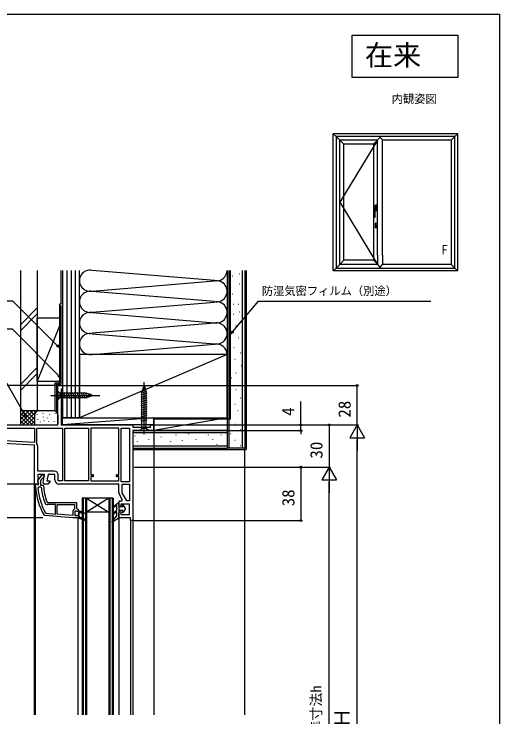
# Model space of a CAD drawing. Units: millimetres, scale not verified. Extents: x -525 to 525, y -783 to 778.
# Drawn here: x 179.5 to 525, y 247.8 to 747.3 of the extents above; entities that cross this region are included whole.
import ezdxf
from ezdxf.enums import TextEntityAlignment as Align

# ---------------------------------------------------------------- set-up
doc = ezdxf.new("R2010")
doc.units = ezdxf.units.MM
doc.header["$LTSCALE"] = 4
for name, color, linetype in [('0-1_USER1', 3, 'Continuous'), ('0-2_YKK_11', 7, 'Continuous'), ('0-4_YKK_12', 2, 'Continuous'), ('0-5_YKK_13', 4, 'Continuous'), ('0-6_YKK_A1', 4, 'Continuous'), ('0-7_YKK_D', 6, 'Continuous'), ('0-8_YKK_ZWAK', 7, 'Continuous'), ('0-9_YSS_K', 3, 'Continuous'), ('0-A_YSS_KE', 3, 'Continuous')]:
    doc.layers.add(name, color=color, linetype=linetype)
doc.styles.add('ＭＳ ゴシック', font='')
doc.styles.get('ＭＳ ゴシック').set_extended_font_data('MS Gothic')

msp = doc.modelspace()

# ---------------------------------------------------------------- linework, layer by layer
at = {"layer": '0-1_USER1'}
msp.add_lwpolyline([(420, 732.3), (495, 732.3), (495, 702.3), (420, 702.3)], close=True, dxfattribs=at)
at = {"layer": '0-2_YKK_11'}
for p, q in [((252.6, 419.9), (254, 419.9)), ((202.87, 400.627), (203.339, 400.3)), ((254, 398.1), (254, 400.3)), ((201.854, 392.818), (202.247, 392.564))]:
    msp.add_line(p, q, dxfattribs=at)
for points in [[(150, 455.3), (210.6, 455.3), (210.6, 483.3), (214, 483.3), (214, 481.4), (213.5, 480.9), (213, 480.4), (213, 455.3), (264, 455.3), (264, 453.8), (276.5, 453.8), (276.5, 455.3), (279, 455.3), (279, 451.3), (264, 451.3)], [(195.718, 441.935), (195.6, 442.258), (195.6, 452.9), (214, 452.9)], [(214, 452.9), (214, 415.7), (210.9, 415.7), (210.9, 419.6)], [(254, 419.9), (254, 452.9), (234, 452.9), (234, 419.9), (235.4, 419.9)], [(264, 451.3), (264, 387.3), (262.2, 387.3), (262.2, 389.3), (254, 389.3), (254, 392.6)], [(200.216, 414.474), (201.208, 420.1), (196.4, 420.1), (196.4, 414.744), (196.943, 413.876), (196.623, 413.3), (194, 413.3), (194, 440.942), (149.948, 443.25)], [(208, 422.5), (196.4, 422.5), (196.4, 440.067)], [(196.413, 415.817), (199.525, 419.8), (201, 419.8), (201, 418.699), (200.525, 418.199), (200.156, 418.008), (198.4, 415.761), (198.4, 412.6), (199.971, 412.6), (200.47, 412.129)], [(208.5, 416.2), (208.5, 420.1), (203.645, 420.1), (202.869, 415.7), (205, 415.7), (205, 414.8), (203.5, 413.3), (201.2, 413.3)], [(235.4, 418.7), (234, 418.7), (234, 415.7), (254, 415.7), (254, 418.7), (252.6, 418.7)], [(194.702, 411.452), (194.7, 411.485), (194.7, 413.3), (195.707, 413.3), (196.203, 412.862), (196.8, 412.9), (196.8, 414), (196.6, 414.4)], [(198.988, 410.547), (198.49, 411), (196.883, 411), (196.385, 410.454)], [(254, 407.273), (254, 413.3), (211.4, 413.3)], [(255, 401.3), (256.346, 401.3), (256.673, 401.867), (254.389, 405.823)], [(203.339, 400.3), (224, 400.3), (224, 396.2), (224.5, 395.7), (225, 395.2), (225, 394.3), (225.5, 394.3), (229.251, 392.77), (228.949, 392.03), (225.5, 393.436), (225.5, 389.962), (229.748, 388.272)], [(202.247, 392.564), (209, 391.973), (209, 398.7), (203.339, 398.7)], [(210.2, 398.7), (222.4, 398.7), (222.4, 395.791), (222.17, 395.37)], [(221.2, 393.6), (221.2, 390.906), (210.2, 391.868), (210.2, 398.7)], [(255, 393.6), (255.5, 393.6), (255.5, 391.7), (261.5, 391.7), (261.5, 398.9), (255.5, 398.9), (255.5, 397.1), (255, 397.1)], [(229.748, 388.272), (225.5, 389.962), (225.5, 393.436), (228.949, 392.03), (229.251, 392.77), (225.5, 394.3), (225, 394.3), (225, 393.8), (224.41, 393.725), (223.926, 394.1), (222.8, 394.1), (222.8, 390.9), (223.926, 390.9), (224.41, 391.275), (225, 391.2), (225, 389.3), (229.453, 387.528), (225, 389.3), (221.2, 389.3), (201.274, 391.043), (200.886, 391.289)]]:
    msp.add_lwpolyline(points, dxfattribs=at)
for points in [[(194, 442.944), (151.4, 445.177), (151.4, 452.9), (194, 452.9)], [(232.4, 452.9), (232.4, 415.7), (215.6, 415.7), (215.6, 452.9)], [(255.6, 414.9), (255.6, 452.9), (261.6, 452.9), (261.6, 414.9)], [(261.6, 413.3), (261.6, 401.3), (259.772, 401.3), (256.4, 407.139), (256.4, 413.3)]]:
    msp.add_lwpolyline(points, close=True, dxfattribs=at)
for centre, radius, start, end in [((193.5, 440.067), 2.9, 359.99999, 40.11919), ((208, 419.6), 2.9, 0.00001, 89.99999), ((235.4, 419.3), 0.6, 269.99999, 90.00001), ((252.6, 419.3), 0.6, 89.99999, 270.00001), ((197.2, 415.2), 1, 141.91328, 233.13011), ((211.4, 416.2), 2.9, 180.00001, 269.99999), ((240.6, 414.5), 46, 183.79937, 210.30371), ((240.6, 414.5), 44.4, 185.22781, 209.23073), ((240.6, 414.5), 41.8, 185.42614, 200.1872), ((201.2, 414.3), 1, 170.00002, 270), ((240.601, 414.5), 40.2, 183.3806, 200.18717), ((256.9, 407.273), 2.9, 179.99998, 209.99999), ((203.339, 400.8), 2.1, 200.18716, 270), ((255, 400.3), 1, 90.00001, 179.99999), ((223.3, 393.6), 2.1, 122.57896, 179.99999), ((255, 398.1), 1, 180.00001, 269.99999), ((255, 392.6), 1, 90.00001, 179.99999), ((229.6, 387.9), 0.4, 248.30059, 68.30061), ((229.6, 387.9), 0.4, 248.30059, 68.30061)]:
    msp.add_arc(centre, radius, start, end, dxfattribs=at)
at = {"layer": '0-4_YKK_12'}
for p, q in [((279, 452.295), (279, 249.3)), ((194, 249.3), (194, 413.8)), ((194.701, 249.3), (194.702, 411.452)), ((250, 403.3), (228, 403.3)), ((228, 403.3), (228, 249.3)), ((228.7, 403.3), (228.7, 249.3)), ((230.3, 403.3), (230.3, 249.3)), ((247, 403.3), (231, 393.3)), ((231, 403.3), (231, 249.3)), ((247, 403.3), (247, 249.3)), ((247.7, 403.3), (247.7, 249.3)), ((249.3, 403.3), (249.3, 249.3)), ((250, 403.3), (250, 249.3)), ((254, 389.8), (254, 249.3)), ((225, 249.3), (225, 389.301)), ((262.2, 387.8), (262.2, 249.3)), ((264, 387.8), (264, 249.3))]:
    msp.add_line(p, q, dxfattribs=at)
msp.add_lwpolyline([(231, 403.3), (247, 393.3), (231, 393.3)], dxfattribs=at)
at = {"layer": '0-5_YKK_13'}
for p, q in [((272, 448.8), (272, 485.8)), ((270.354, 479.908), (273.39, 480.721)), ((272, 483.3), (270.45, 478.384)), ((270.888, 481.604), (272.938, 482.153)), ((272, 483.3), (273.55, 478.384)), ((272, 483.3), (273.55, 478.384)), ((205.6, 476.294), (240.6, 476.294)), ((210.6, 479.394), (210.6, 473.194)), ((210.6, 479.394), (212.15, 477.844)), ((210.6, 473.194), (212.15, 474.744)), ((230.684, 477.844), (212.15, 477.844)), ((212.15, 477.844), (212.15, 474.744)), ((212.15, 474.744), (230.684, 474.744)), ((214.577, 474.194), (213.451, 478.394)), ((216.13, 474.194), (215.004, 478.394)), ((217.683, 474.194), (216.557, 478.394)), ((219.236, 474.194), (218.11, 478.394)), ((220.789, 474.194), (219.663, 478.394)), ((222.341, 474.194), (221.216, 478.394)), ((223.894, 474.194), (222.769, 478.394)), ((225.447, 474.194), (224.322, 478.394)), ((227, 474.194), (225.875, 478.394)), ((228.553, 474.194), (227.428, 478.394)), ((230.106, 474.194), (228.981, 478.394)), ((231.59, 474.452), (230.534, 478.394)), ((235.6, 476.294), (230.684, 477.844)), ((235.6, 476.294), (230.684, 474.744)), ((233.022, 474.904), (232.208, 477.94)), ((234.453, 475.355), (233.904, 477.405)), ((269.9, 478.233), (273.841, 479.289)), ((269.9, 476.68), (274.1, 477.806)), ((269.9, 475.127), (274.1, 476.253)), ((269.9, 473.574), (274.1, 474.7)), ((270.45, 452.85), (270.45, 478.384)), ((273.55, 452.85), (273.55, 478.384)), ((269.9, 472.021), (274.1, 473.147)), ((269.9, 470.468), (274.1, 471.594)), ((269.9, 468.916), (274.1, 470.041)), ((269.9, 467.363), (274.1, 468.488)), ((269.9, 465.81), (274.1, 466.935)), ((269.9, 464.257), (274.1, 465.382)), ((269.9, 462.704), (274.1, 463.829)), ((269.9, 461.151), (274.1, 462.276)), ((269.9, 459.598), (274.1, 460.724)), ((269.9, 458.045), (274.1, 459.171)), ((268.9, 451.3), (270.45, 452.85)), ((250.154, 397.415), (253.516, 400.037)), ((254, 399.8), (254, 389.1)), ((252.437, 394.841), (250.128, 392.693)), ((252.178, 397.973), (250.646, 396.784)), ((252.5, 396.522), (252.5, 397.815)), ((252.5, 394.987), (252.5, 396.122)), ((257.055, 397.1), (254, 397.1)), ((256.5, 398.168), (256.5, 398.4)), ((257.055, 397.1), (256.554, 397.968)), ((257.3, 398.275), (257.3, 398.4)), ((258.7, 395.85), (257.3, 398.275)), ((258.7, 395.85), (257.3, 393.425)), ((252.452, 390.644), (249.073, 386.695)), ((252.164, 393.495), (250.673, 392.107)), ((252.5, 390.774), (252.5, 393.348)), ((257.055, 394.6), (254, 394.6)), ((256.5, 393.3), (256.5, 393.532)), ((257.055, 394.6), (256.554, 393.732)), ((257.3, 393.3), (257.3, 393.425)), ((254, 389.1), (249.46, 386.246))]:
    msp.add_line(p, q, dxfattribs=at)
msp.add_lwpolyline([(268.9, 451.3), (275.1, 451.3), (273.55, 452.85), (270.45, 452.85)], dxfattribs=at)
for centre, radius, start, end in [((253.7, 399.8), 0.3, 0, 127.94551), ((250.4, 397.1), 0.4, 127.94551, 307.81232), ((252.3, 397.815), 0.2, 0, 127.81232), ((252.5, 396.322), 0.2, 90, 270), ((252.3, 394.987), 0.2, 312.9326, 0), ((256.9, 398.4), 0.4, 0, 180), ((256.9, 398.168), 0.4, 180, 210), ((250.4, 392.4), 0.4, 132.9326, 312.9326), ((252.3, 393.348), 0.2, 0, 132.9326), ((252.3, 390.774), 0.2, 319.43895, 0), ((256.9, 393.532), 0.4, 150, 180), ((256.9, 393.3), 0.4, 180, 0), ((249.3, 386.5), 0.3, 139.43895, 302.15282)]:
    msp.add_arc(centre, radius, start, end, dxfattribs=at)
at = {"layer": '0-6_YKK_A1'}
for p, q in [((495, 662.3), (406.5, 662.3)), ((406.5, 564.8), (406.5, 662.3)), ((437.9, 657.85), (439.675, 659.625)), ((439.775, 659.625), (439.675, 659.625)), ((439.775, 659.625), (439.675, 659.625)), ((439.775, 659.625), (439.675, 659.625)), ((439.775, 659.625), (441.55, 657.85)), ((495, 564.8), (495, 662.3)), ((414, 654.8), (411.1, 657.7)), ((411.1, 569.4), (411.1, 657.7)), ((437.9, 657.7), (411.1, 657.7)), ((435, 654.8), (414, 654.8)), ((414, 572.3), (414, 654.8)), ((435, 654.8), (435, 572.3)), ((435.05, 654.8), (437.9, 657.65)), ((437.9, 575.944), (437.9, 657.85)), ((441.55, 575.944), (441.55, 657.85)), ((490.4, 657.7), (441.55, 657.7)), ((490.4, 657.7), (490.4, 569.4)), ((435.3, 603.125), (435.3, 609.849)), ((435.366, 609.924), (436.593, 610.075)), ((435.375, 609.924), (436.225, 609.924)), ((436.262, 611.15), (436.197, 610.95)), ((436.327, 610.95), (436.197, 610.95)), ((436.327, 610.45), (436.197, 610.45)), ((436.375, 611.175), (436.26, 611.175)), ((436.375, 610.225), (436.26, 610.225)), ((436.327, 610.95), (436.262, 611.15)), ((437.522, 609.975), (436.3, 609.942)), ((436.3, 603.125), (436.3, 609.849)), ((436.4, 610.051), (436.4, 611.45)), ((436.4, 611.15), (436.4, 610.25)), ((436.4, 611.05), (436.4, 611.05)), ((436.4, 610.85), (436.4, 610.85)), ((437.8, 610.475), (436.4, 610.475)), ((436.42, 611.455), (436.42, 610.5)), ((436.42, 610.5), (437.78, 610.5)), ((436.445, 610.475), (436.445, 610.5)), ((436.445, 610.475), (437.755, 610.475)), ((437.705, 611.53), (436.495, 611.53)), ((436.5, 611.55), (437.7, 611.55)), ((436.625, 610.1), (437.575, 610.1)), ((437.599, 609.9), (437.599, 609.137)), ((437.65, 610.025), (437.65, 609.075)), ((437.755, 610.475), (437.755, 610.5)), ((437.78, 610.5), (437.78, 611.455)), ((437.8, 611.45), (437.8, 607.65)), ((436.599, 609.012), (436.331, 609.018)), ((436.4, 607.65), (436.4, 609.016)), ((436.4, 608.625), (437.8, 608.625)), ((436.42, 607.645), (436.42, 608.6)), ((436.42, 608.6), (437.78, 608.6)), ((436.445, 608.625), (436.445, 608.6)), ((436.445, 608.625), (437.755, 608.625)), ((436.452, 609.077), (437.523, 609.062)), ((437.705, 607.57), (436.495, 607.57)), ((437.7, 607.55), (436.5, 607.55)), ((436.625, 609), (437.575, 609)), ((437.755, 608.625), (437.755, 608.6)), ((437.78, 608.6), (437.78, 607.645)), ((435.375, 603.05), (436.225, 603.05)), ((436.533, 595.558), (436.533, 598.543)), ((436.533, 597.6), (437.668, 597.6)), ((436.533, 596.5), (436.725, 596.5)), ((436.633, 598.643), (437.568, 598.643)), ((437.568, 595.458), (436.633, 595.458)), ((436.725, 595.775), (436.725, 597.025)), ((436.725, 595.7), (436.725, 597.025)), ((436.8, 597.1), (437.025, 597.1)), ((437.025, 595.625), (436.8, 595.625)), ((437.1, 597.025), (437.1, 595.7)), ((437.1, 597.013), (437.1, 595.775)), ((437.1, 596.5), (437.668, 596.5)), ((437.668, 598.543), (437.668, 595.558)), ((437.9, 575.944), (437.9, 569.25)), ((441.55, 575.944), (441.55, 569.25)), ((414, 572.3), (411.1, 569.4)), ((435.05, 572.3), (414, 572.3)), ((435.05, 572.3), (437.9, 569.45)), ((495, 564.8), (406.5, 564.8)), ((437.9, 569.4), (411.1, 569.4)), ((437.9, 569.25), (439.675, 567.475)), ((439.775, 567.475), (439.675, 567.475)), ((439.775, 567.475), (439.675, 567.475)), ((439.775, 567.475), (439.675, 567.475)), ((439.775, 567.475), (441.55, 569.25)), ((490.4, 569.4), (441.55, 569.4))]:
    msp.add_line(p, q, dxfattribs=at)
for points in [[(411.1, 657.7), (408.5, 660.3), (406.5, 662.3)], [(490.4, 657.7), (493, 660.3), (495, 662.3)], [(437.9, 657.7), (411.1, 613.55), (437.9, 569.4)], [(436.327, 610.45), (436.262, 610.25), (436.197, 610.45)], [(406.5, 564.8), (408.5, 566.8), (411.1, 569.4)], [(495, 564.8), (493, 566.8), (490.4, 569.4)]]:
    msp.add_lwpolyline(points, dxfattribs=at)
msp.add_lwpolyline([(493, 566.8), (493, 660.3), (408.5, 660.3), (408.5, 566.8)], close=True, dxfattribs=at)
for centre, radius, start, end in [((435.375, 609.849), 0.075, 90, 180), ((437.453, 610.7), 1.3, 159.33268, 200.66732), ((436.225, 609.849), 0.075, 0, 90), ((436.26, 611.15), 0.025, 90, 159.33268), ((436.26, 610.25), 0.025, 200.66732, 270), ((436.375, 611.15), 0.025, 0, 90), ((436.375, 610.25), 0.025, 270, 0), ((436.5, 611.45), 0.1, 90, 180), ((436.495, 611.455), 0.075, 90, 180), ((436.625, 610.025), 0.075, 90, 141.56804), ((437.524, 609.9), 0.075, 0, 91.54908), ((437.575, 610.025), 0.075, 0, 90), ((437.7, 611.45), 0.1, 0, 90), ((437.705, 611.455), 0.075, 0, 90), ((435.8, 604.6), 4, 82.81924, 97.18076), ((436.45, 608.927), 0.15, 89.22911, 180), ((436.5, 607.65), 0.1, 180, 270), ((436.495, 607.645), 0.075, 180, 270), ((436.625, 609.075), 0.075, 236.36958, 270), ((437.524, 609.137), 0.075, 269.22911, 0), ((437.575, 609.075), 0.075, 270, 0), ((437.7, 607.65), 0.1, 270, 0), ((437.705, 607.645), 0.075, 270, 0), ((435.375, 603.125), 0.075, 180, 270), ((436.225, 603.125), 0.075, 270, 0), ((436.633, 598.543), 0.1, 90, 180), ((436.633, 595.558), 0.1, 180, 270), ((436.8, 597.025), 0.075, 90, 180), ((436.8, 595.7), 0.075, 180, 270), ((437.025, 597.025), 0.075, 0, 90), ((437.025, 595.7), 0.075, 270, 0), ((437.568, 598.543), 0.1, 0, 90), ((437.568, 595.558), 0.1, 270, 0)]:
    msp.add_arc(centre, radius, start, end, dxfattribs=at)
at = {"layer": '0-7_YKK_D'}
for p, q in [((210.1, 483.3), (128, 483.3)), ((213.3, 483.3), (424.5, 483.3)), ((423.5, 455.3), (423.5, 483.3)), ((383.5, 455.3), (383.5, 471.968)), ((278.75, 455.3), (424.5, 455.3)), ((278.75, 455.3), (424.5, 455.3)), ((280, 455.3), (404.5, 455.3)), ((281, 455.3), (384.5, 455.3)), ((383.5, 451.3), (383.5, 455.3)), ((403.5, 455.3), (403.5, 425.3)), ((423.5, 455.3), (418.25, 446.207)), ((423.5, 455.3), (428.75, 446.207)), ((423.5, 455.3), (423.5, 437.113)), ((279.5, 451.3), (384.5, 451.3)), ((383.5, 451.3), (383.5, 448.75)), ((418.25, 446.207), (428.75, 446.207)), ((423.5, 50.8), (423.5, 444.8)), ((265, 425.3), (384.5, 425.3)), ((265, 425.3), (404.5, 425.3)), ((265.1, 425.3), (404.5, 425.3)), ((383.5, 425.3), (383.5, 387.3)), ((403.5, 425.3), (398.25, 416.207)), ((403.5, 425.3), (408.75, 416.207)), ((403.5, 425.3), (403.5, 407.113)), ((398.25, 416.207), (408.75, 416.207)), ((403.5, 90.8), (403.5, 414.8)), ((193.5, 413.3), (128, 413.3)), ((193.5, 413.3), (128, 413.3)), ((199.949, 389.3), (128, 389.3)), ((264.5, 387.3), (384.5, 387.3))]:
    msp.add_line(p, q, dxfattribs=at)
for points in [[(212, 510.018), (210.197, 511.821), (178.718, 543.3), (67.908, 543.3)], [(333.5, 519.772), (335.14, 521.725), (353.243, 543.3), (475.878, 543.3)], [(213, 488.625), (211.197, 490.428), (178.326, 523.3), (86.959, 523.3)], [(335.663, 521.286), (333.5, 519.772), (334.616, 522.165)], [(210.68, 512.304), (212, 510.018), (209.714, 511.338)], [(188.231, 460.673), (186.956, 462.881), (163.62, 503.3), (78.257, 503.3)], [(211.681, 490.911), (213, 488.625), (210.714, 489.945)], [(187.548, 463.223), (188.231, 460.673), (186.364, 462.54)]]:
    msp.add_lwpolyline(points, dxfattribs=at)
for centre in [(423.5, 483.3), (383.5, 455.3), (403.5, 455.3), (383.5, 451.3), (383.5, 425.3), (383.5, 387.3)]:
    msp.add_circle(centre, 0.637, dxfattribs=at)
at = {"layer": '0-8_YKK_ZWAK'}
msp.add_line((-525, 747.3), (525, 747.3), dxfattribs=at)
msp.add_lwpolyline([(-525, -782.7), (525, -782.7), (525, 747.3)], dxfattribs=at)
at = {"layer": '0-9_YSS_K'}
for p, q in [((184, 564.695), (184.391, 565.086)), ((214, 565.086), (214, 460.3)), ((217, 565.086), (217, 460.3)), ((220, 565.086), (220, 460.3)), ((223, 565.086), (223, 460.3)), ((226, 505.3), (226, 565.086)), ((226, 460.3), (226, 565.086)), ((321.969, 557.958), (235.032, 565.142)), ((331, 565.086), (331, 505.3)), ((332.5, 438.8), (332.5, 565.086)), ((342, 438.8), (342, 565.086)), ((344.5, 565.086), (344.5, 437.8)), ((334.782, 561.249), (334.982, 561.249)), ((339.917, 562.673), (340.117, 562.673)), ((235.032, 550.458), (321.969, 557.642)), ((339.584, 555.647), (339.784, 555.647)), ((321.969, 542.958), (235.032, 550.142)), ((334.782, 548.444), (334.982, 548.444)), ((235.032, 535.458), (321.969, 542.642)), ((335.582, 541.241), (335.782, 541.241)), ((338.783, 541.241), (338.983, 541.241)), ((184, 526.511), (196, 538.511)), ((235.032, 535.142), (321.969, 527.958)), ((339.584, 535.639), (339.784, 535.639)), ((184, 522.269), (196, 534.269)), ((212, 531.3), (196, 531.3)), ((196, 486.3), (196, 531.3)), ((214, 531.3), (214, 486.3)), ((335.582, 534.039), (335.782, 534.039)), ((212, 526.3), (196, 486.3)), ((321.969, 527.642), (235.032, 520.458)), ((337.183, 526.035), (337.383, 526.035)), ((340.384, 528.436), (340.584, 528.436)), ((235.032, 520.142), (321.969, 512.958)), ((333.982, 522.034), (334.182, 522.034)), ((338.783, 517.232), (338.983, 517.232)), ((235.032, 505.458), (321.969, 512.642)), ((335.724, 510.301), (335.924, 510.301)), ((331, 505.3), (226, 460.3)), ((340.2, 506.571), (340.4, 506.571)), ((336.47, 502.095), (336.67, 502.095)), ((196, 496.085), (184, 484.085)), ((340.946, 497.619), (341.146, 497.619)), ((184, 479.842), (196, 491.842)), ((337.216, 492.397), (337.416, 492.397)), ((196, 486.3), (212, 486.3)), ((334.232, 488.668), (334.432, 488.668)), ((337.216, 480.462), (337.416, 480.462)), ((340.2, 483.446), (340.4, 483.446)), ((333.486, 477.478), (333.686, 477.478)), ((336.47, 470.018), (336.67, 470.018)), ((340.2, 474.494), (340.4, 474.494)), ((184, 465.3), (184, 455.3)), ((197, 465.3), (184, 465.3)), ((184, 456.442), (192.858, 465.3)), ((184, 459.271), (190.03, 465.3)), ((184, 462.099), (187.201, 465.3)), ((184, 464.927), (184.373, 465.3)), ((185.314, 465.3), (194, 456.614)), ((185.687, 455.3), (195.687, 465.3)), ((188.143, 465.3), (194, 459.442)), ((190.971, 465.3), (194, 462.271)), ((193.799, 465.3), (194.781, 464.318)), ((196.628, 465.3), (196.649, 465.279)), ((207.6, 465.3), (197, 465.3)), ((338.708, 465.542), (338.908, 465.542)), ((184, 463.785), (192.486, 455.3)), ((184, 460.957), (189.657, 455.3)), ((188.515, 455.3), (194, 460.785)), ((194, 462.3), (194, 455.3)), ((195.828, 462.495), (195.828, 462.695)), ((200.168, 463.496), (200.168, 463.696)), ((200.502, 460.826), (200.502, 461.026)), ((203.295, 460.223), (203.295, 460.423)), ((204.841, 462.495), (204.841, 462.695)), ((208.683, 463.496), (208.683, 463.696)), ((209.514, 460.492), (209.514, 460.692)), ((210.6, 462.3), (210.6, 455.8)), ((279, 460.3), (214, 455.3)), ((226, 460.3), (214, 460.3)), ((331, 460.3), (279, 451.3)), ((333.486, 461.066), (333.686, 461.066)), ((184, 458.128), (186.829, 455.3)), ((191.344, 455.3), (194.018, 457.975)), ((196.496, 459.157), (196.496, 459.357)), ((198.327, 457.301), (198.327, 457.501)), ((200.835, 458.489), (200.835, 458.689)), ((204.256, 457.516), (204.256, 457.716)), ((205.842, 458.823), (205.842, 459.023)), ((208.349, 457.82), (208.349, 458.02)), ((336.47, 455.844), (336.67, 455.844)), ((331, 449.8), (264, 449.8)), ((340.2, 452.114), (340.4, 452.114)), ((265.661, 447.383), (265.661, 447.583)), ((272.864, 448.184), (272.864, 448.384)), ((275.265, 444.982), (275.265, 445.182)), ((284.068, 446.583), (284.068, 446.783)), ((294.729, 447.999), (294.729, 448.199)), ((303.681, 448.745), (303.681, 448.945)), ((308.903, 445.015), (308.903, 445.215)), ((317.855, 447.999), (317.855, 448.199)), ((320.839, 445.015), (320.839, 445.215)), ((326.807, 447.999), (326.807, 448.199)), ((333.486, 449.13), (333.686, 449.13)), ((331, 440.3), (264, 440.3)), ((267.262, 443.382), (267.262, 443.582)), ((279.267, 441.781), (279.267, 441.981)), ((290.999, 443.523), (290.999, 443.723)), ((299.205, 444.269), (299.205, 444.469)), ((312.633, 442.031), (312.633, 442.231)), ((323.823, 441.285), (323.823, 441.485)), ((336.47, 444.409), (336.67, 444.409)), ((340.2, 440.679), (340.4, 440.679)), ((264, 437.8), (344.5, 437.8)), ((343.5, 249.3), (343.5, 438.8))]:
    msp.add_line(p, q, dxfattribs=at)
for points in [[(279, 455.3), (214, 455.3), (214, 460.3), (279, 460.3)], [(279, 460.3), (331, 460.3), (331, 451.3), (279, 451.3)]]:
    msp.add_lwpolyline(points, close=True, dxfattribs=at)
for centre, radius, start, end in [((233.5, 557.8), 7.5, 78.21648, 281.78353), ((323.5, 565.3), 7.5, 258.21646, 358.36229), ((323.5, 550.3), 7.5, 258.21646, 101.78354), ((233.5, 542.8), 7.5, 78.21649, 281.78353), ((323.5, 535.3), 7.5, 258.21646, 101.78354), ((233.5, 527.8), 7.5, 78.21649, 281.78353), ((323.5, 520.3), 7.5, 258.21646, 101.78354), ((233.5, 512.8), 7.5, 78.21649, 281.78353), ((323.5, 505.3), 7.5, 0, 101.78354), ((197, 462.3), 3, 90, 180), ((207.6, 462.3), 3, 0, 90)]:
    msp.add_arc(centre, radius, start, end, dxfattribs=at)
at = {"layer": '0-A_YSS_KE'}
for p, q in [((184, 565.086), (184, 465.3)), ((196, 565.086), (196, 465.3)), ((331, 565.086), (331, 438.8)), ((333.5, 459.3), (333.5, 565.086)), ((208.6, 485.3), (208.6, 465.3)), ((209.6, 484.3), (209.6, 465.3)), ((196, 465.3), (184, 465.3)), ((333.5, 459.3), (279, 459.3)), ((264, 438.8), (331, 438.8))]:
    msp.add_line(p, q, dxfattribs=at)
for points in [[(208.6, 485.3), (212, 485.3), (212, 541.3), (213, 541.3), (213, 565.086)], [(343.5, 565.086), (343.5, 438.8), (331, 438.8)], [(209.6, 484.3), (213, 484.3), (213, 540.3)], [(264, 451.3), (331, 451.3), (331, 438.8)]]:
    msp.add_lwpolyline(points, dxfattribs=at)
msp.add_lwpolyline([(226, 505.3), (226, 460.3), (331, 460.3), (331, 505.3)], close=True, dxfattribs=at)

# ---------------------------------------------------------------- texts
at = {"layer": '0-1_USER1', "style": 'ＭＳ ゴシック'}
for s, height, p in [('在来', 14.66, (429, 706.3)), ('内観姿図', 5.865, (448, 682.3))]:
    msp.add_text(s, height=height, dxfattribs=at).set_placement(p, align=Align.BOTTOM_LEFT)
at = {"layer": '0-6_YKK_A1', "style": 'ＭＳ ゴシック', "width": 0.75}
msp.add_text('Ｆ', height=6.598, dxfattribs=at).set_placement((482.221, 574.503), align=Align.BOTTOM_LEFT)
at = {"layer": '0-7_YKK_D', "style": 'ＭＳ ゴシック'}
msp.add_text('防湿気密フィルム（別途）', height=5.865, dxfattribs=at).set_placement((355.702, 545.845), align=Align.BOTTOM_LEFT)
for s, height, p in [('28', 8.798, (421.5, 460.539)), ('4', 8.798, (381.5, 461.786)), ('30', 8.798, (401.5, 431.436)), ('38', 8.798, (381.5, 397.539)), ('内法基準寸法h', 7.331, (400.137, 205.13)), ('Ｈ', 11, (421.5, 239.448))]:
    msp.add_text(s, height=height, rotation=90, dxfattribs=at).set_placement(p, align=Align.BOTTOM_LEFT)

doc.saveas('drawing.dxf')
